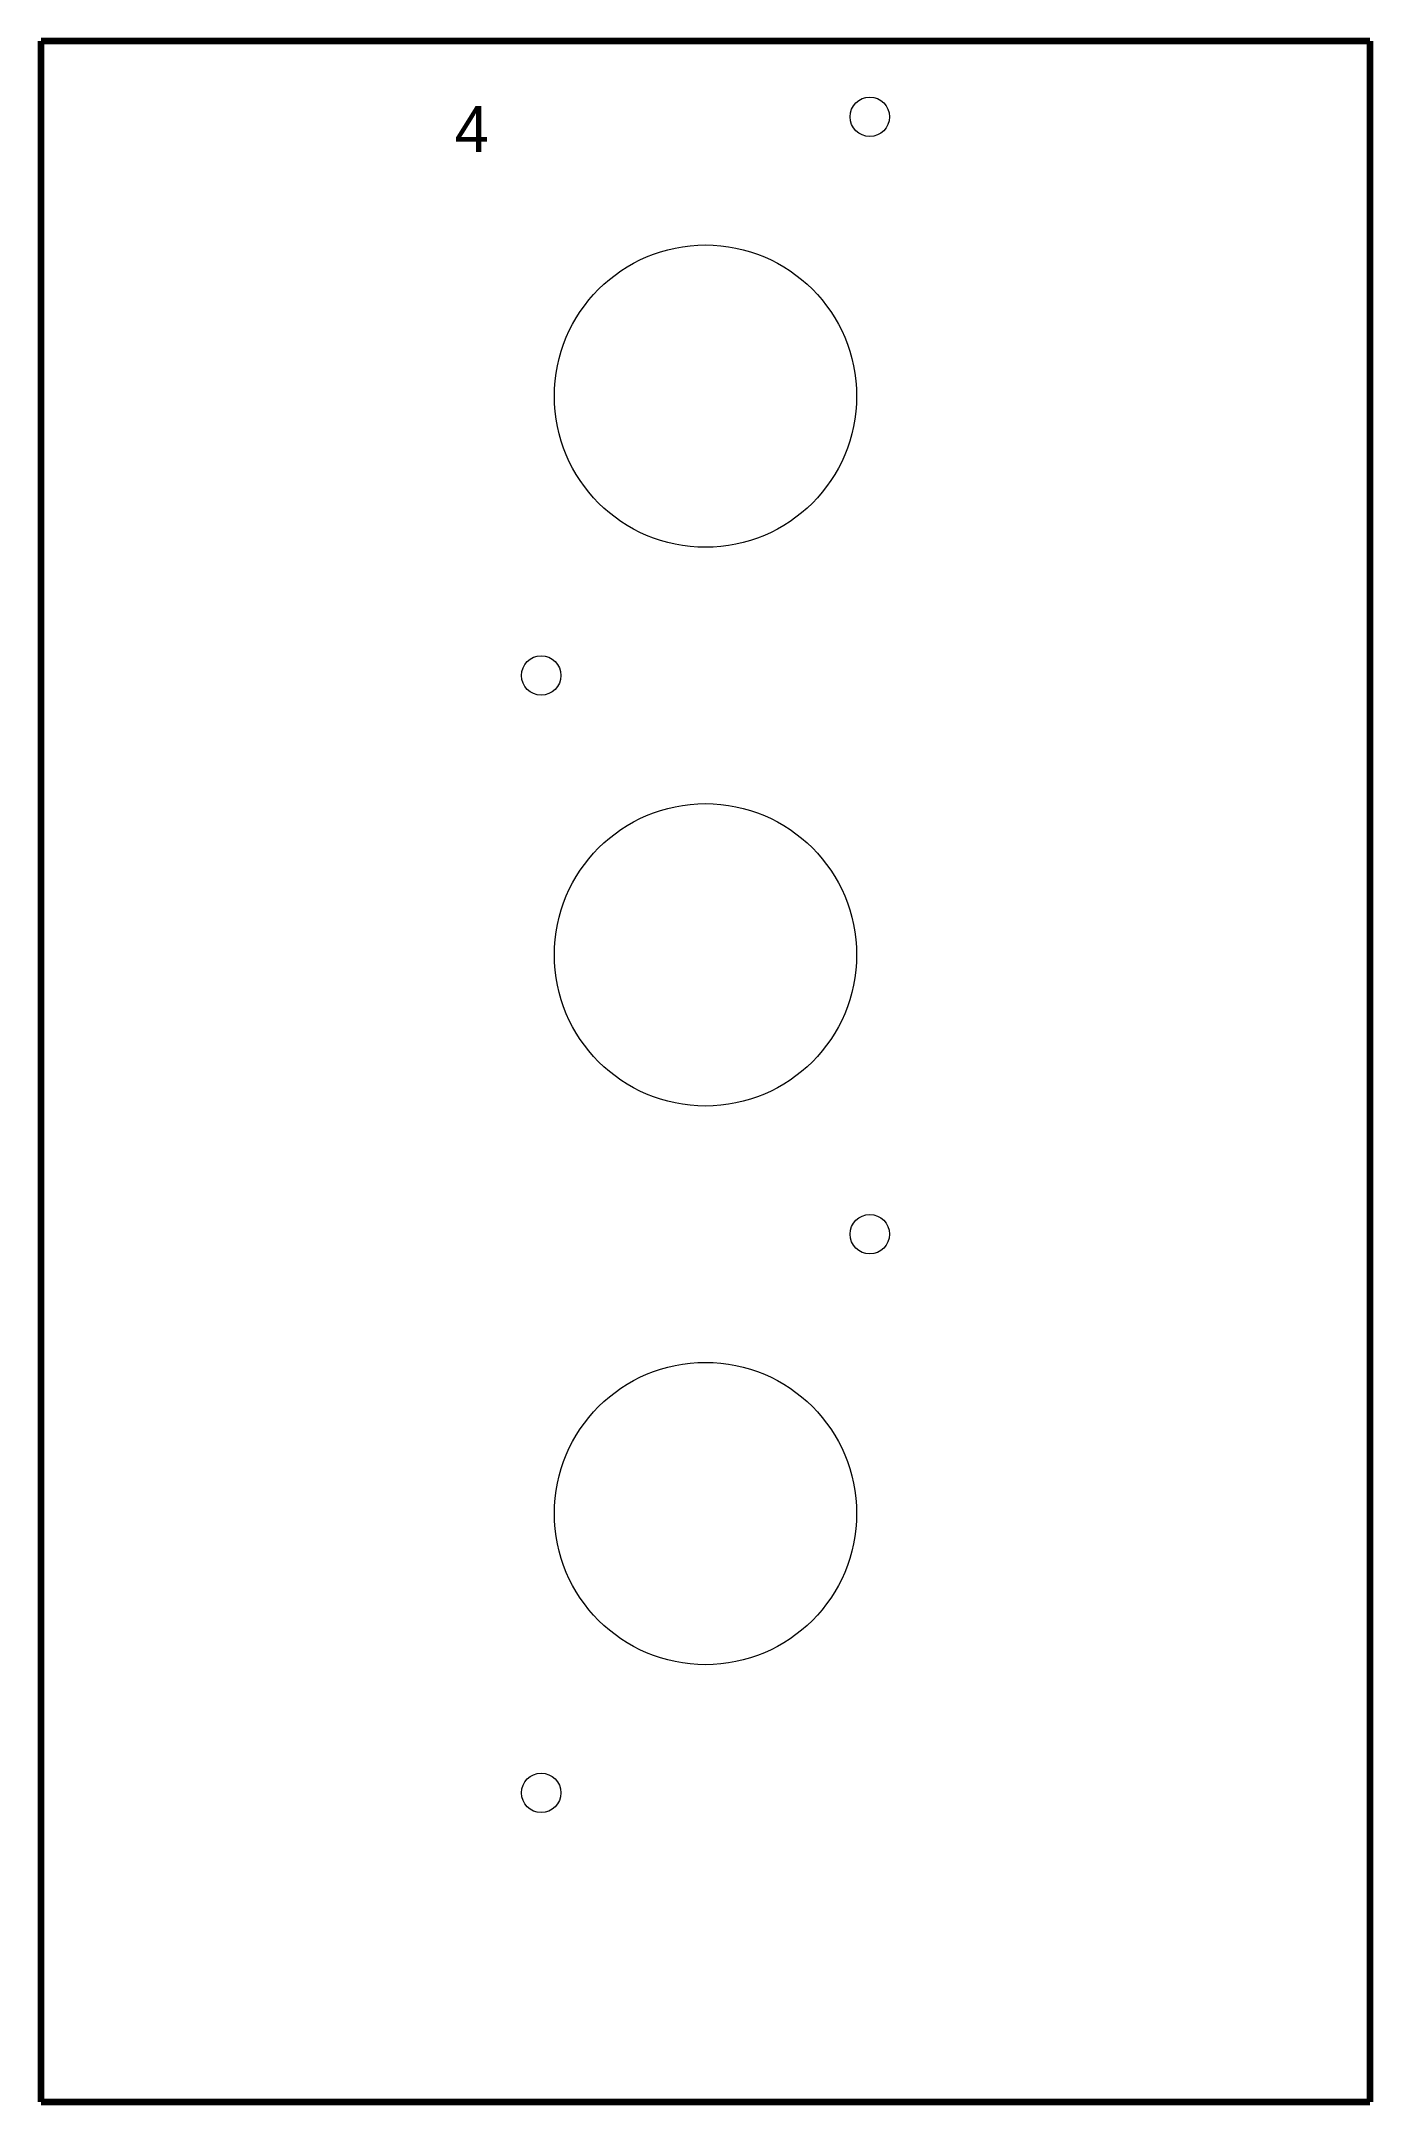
# Model space of a CAD drawing. Header units: millimetres. Extents: x -101 to 101, y -90 to 224.
import ezdxf

# ---------------------------------------------------------------- set-up
doc = ezdxf.new("R2010")
doc.units = ezdxf.units.MM

msp = doc.modelspace()

# ---------------------------------------------------------------- linework, layer by layer
at = {"color": 7, "linetype": 'Continuous', "lineweight": 100}
for p, q in [((101.08, 224), (-101.08, 224)), ((-101.08, -89.5), (-101.08, 224)), ((101.08, 224), (101.08, -89.5)), ((-101.08, -89.5), (101.08, -89.5))]:
    msp.add_line(p, q, dxfattribs=at)
at = {"color": 7, "linetype": 'Continuous', "lineweight": 15}
for centre, radius in [((25, 212.5), 3), ((0, 170), 23), ((-25, 127.5), 3), ((0, 85), 23), ((25, 42.5), 3), ((0, 0), 23), ((-25, -42.5), 3)]:
    msp.add_circle(centre, radius, dxfattribs=at)

# ---------------------------------------------------------------- texts
at = {"color": 3, "insert": (-38.16, 214.12), "char_height": 7, "width": 17.4164, "attachment_point": 1}
msp.add_mtext('4', dxfattribs=at)

doc.saveas('drawing.dxf')
